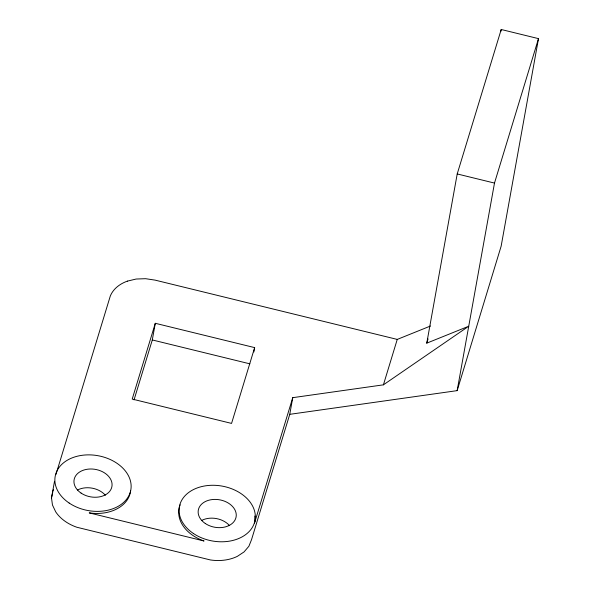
<?xml version="1.0" encoding="UTF-8"?>
<svg xmlns="http://www.w3.org/2000/svg" width="590" height="590" viewBox="0 0 590 590"><rect width="100%" height="100%" fill="white"/><g stroke="black" fill="none" stroke-linecap="round" stroke-linejoin="round"><path stroke-width="0.89" d="M289.756 414.327L457.147 390.639L501.146 246.185L538.493 38.63L501.212 29.5L457.213 173.947L426.769 343.159L468.733 326.233L383.412 384.835L292.751 397.667L289.756 414.327L251.517 539.702L248.899 546.244L244.061 551.916L237.342 556.355A38.475 27.907 10.2 0 1 210.409 559.954L76.884 527.261A38.475 27.907 10.2 0 1 55.726 511.884L52.458 504.996L51.507 497.916L54.509 481.256M134.048 399.873L152.301 339.951L155.295 323.291L254.651 347.613L253.862 352.001M500.888 31.314L501.212 29.5M457.147 390.639L494.494 183.077L538.493 38.63M51.507 497.916L52.783 491.942M55.962 474.419L110.278 296.092A38.483 27.914 10.2 0 1 127.381 281.128M52.96 491.087L53.498 489.331M155.295 323.291L132.212 399.076L231.56 423.406L254.651 347.613M292.751 397.667L254.519 523.035A38.424 27.87 10.2 0 0 254.769 516.021M383.412 384.835L397.247 339.412L430.494 326.012M426.769 343.159L428.06 338.911M127.381 281.128L136.143 279.033L145.583 278.694L155.096 280.125L397.247 339.412M457.213 173.947L494.494 183.077M152.301 339.951L249.865 363.838M180.157 504.834A38.424 27.87 10.2 0 0 204.052 541L89.238 512.887A38.424 27.87 10.2 0 0 130.611 490.91M201.692 520.424A19.212 13.939 10.2 0 1 229.547 525.646M77.504 490.017A19.212 13.939 10.2 0 1 105.359 495.239M193.336 533.434A38.424 27.87 10.2 0 0 254.895 520.955A38.424 27.87 10.2 0 0 203.366 486.204A38.424 27.87 10.2 0 0 193.336 533.434M205.268 523.485A19.212 13.939 10.2 0 0 236.044 517.246A19.212 13.939 10.2 0 0 210.283 499.87A19.212 13.939 10.2 0 0 205.268 523.485M69.141 503.027A38.424 27.87 10.2 0 0 130.7 490.548A38.424 27.87 10.2 0 0 79.178 455.797A38.424 27.87 10.2 0 0 69.141 503.027M81.073 493.078A19.212 13.939 10.2 0 0 111.857 486.839A19.212 13.939 10.2 0 0 86.088 469.456A19.212 13.939 10.2 0 0 81.073 493.078"/></g></svg>
